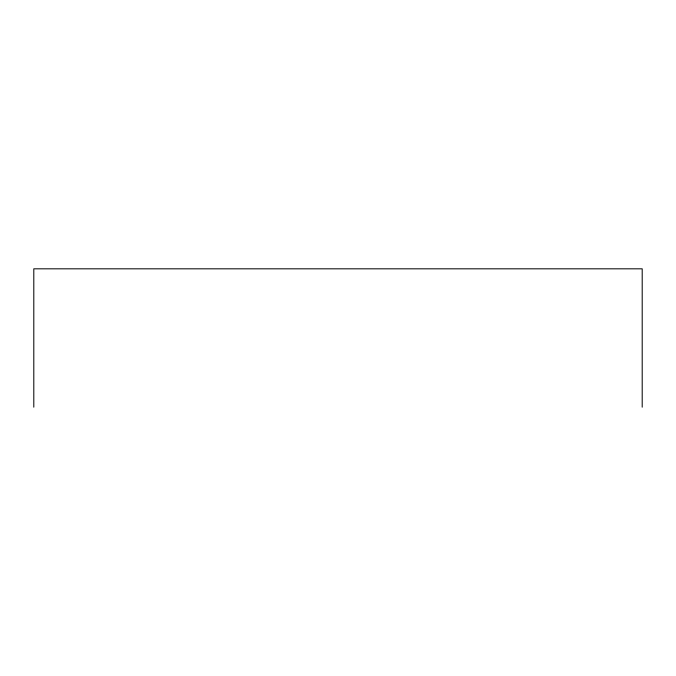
<?xml version="1.0" encoding="UTF-8"?>
<svg xmlns="http://www.w3.org/2000/svg" width="676" height="676" viewBox="0 0 676 676"><rect width="100%" height="100%" fill="white"/><g stroke="black" fill="none" stroke-linecap="round" stroke-linejoin="round"><path stroke-width="1.01" d="M642.2 407.18L642.2 268.82L33.8 268.82L33.8 407.18"/></g></svg>
